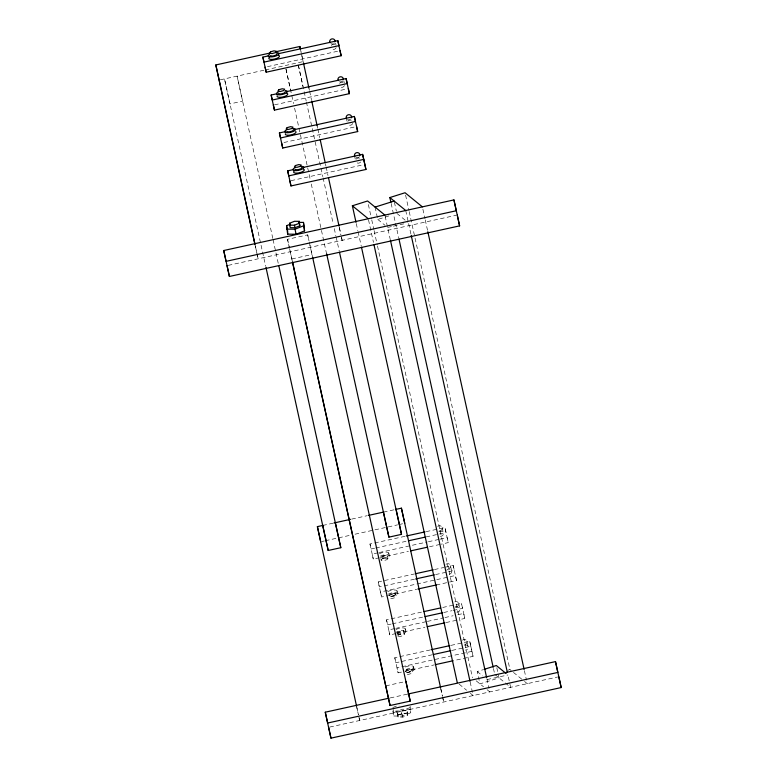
<?xml version="1.0" encoding="UTF-8"?>
<svg xmlns="http://www.w3.org/2000/svg" width="777" height="777" viewBox="0 0 777 777"><rect width="100%" height="100%" fill="white"/><g stroke="black" fill="none" stroke-linecap="round" stroke-linejoin="round"><path stroke-width="0.58" stroke-dasharray="3.88 2.91" d="M410.13 706.283L410.78 712.742L402.321 716.093L393.871 716.015L393.22 709.556M407.692 713.276L402.894 713.237L402.34 710.712L407.138 710.761L407.682 715.228L402.884 717.132L398.086 717.084L397.542 712.616L409.673 707.701L410.78 712.742M398.086 717.084L397.542 712.616M407.682 715.228L407.138 710.761M387.937 558.304L387.024 559.663L383.644 560.635L381.177 560.236L382.099 558.877L385.479 557.905L387.937 558.304L387.383 555.778L384.926 555.39L381.546 556.351L380.623 557.721L383.09 558.109L386.47 557.148L387.383 555.778M395.648 593.696L394.735 595.056L391.355 596.027L388.888 595.629L389.811 594.269L393.191 593.298L395.648 593.696L396.212 596.221L395.289 597.581L391.909 598.552L389.452 598.154L390.365 596.785L393.745 595.823L396.212 596.221M397.164 633.546L398.077 632.177L401.456 631.215L403.923 631.614L404.477 634.129L403.554 635.489L400.174 636.46L397.717 636.062L397.164 633.546L399.621 633.945L403.001 632.973L403.923 631.614M397.717 636.062L398.63 634.702L402.01 633.731L404.477 634.129M412.189 669.521L411.266 670.891L407.886 671.852L405.429 671.454L406.352 670.095L409.732 669.123L412.189 669.521L412.742 672.047L411.82 673.406L408.44 674.378L405.982 673.98L406.905 672.61L410.285 671.649L412.742 672.047M392.783 707.536L399.125 705.021M393.89 712.577L402.35 709.226L410.8 709.304M398.096 715.131L402.894 713.237M397.533 714.558L402.321 714.607L407.129 712.703M375.077 207.09L377.787 219.425L390.132 215.52M496.814 667.764L499.028 677.865L479.963 683.896L477.243 671.551L482.857 669.774M507.769 670.24L509.945 669.551L523.611 680.691M267.434 66.676L337.704 51.233M220.328 79.808L264.122 70.183M265.307 69.93L303.176 61.606L301.389 53.458M274.534 104.846L347.144 88.889M283.964 142.502L354.234 127.059M291.064 180.672L363.675 164.714M292.337 261.334L287.529 239.306L307.702 234.868L309.003 240.792M387.606 227.428L392.239 226.418M393.405 226.156L406.138 223.358M228.224 265.375L456.07 215.297M291.822 258.964L311.985 254.535L309.965 245.279M322.737 525.456L333.051 523.193M351.709 519.094L367.094 515.714M383.45 512.111L394.308 509.731M321.892 541.491L324.262 540.977M325.446 540.714L350.301 535.256M355.031 534.207L397.639 524.844M398.824 524.592L403.554 523.552M374.592 548.241L371.076 549.009L369.978 543.997L373.494 543.22M374.669 542.968L405.118 536.276M426.194 531.643L444.93 527.525L448.242 542.618L441.219 544.162M375.757 547.979L407.381 541.035M426.117 536.917L446.027 532.536L444.93 527.525M378.049 552.787L372.193 554.079L373.29 559.09L379.147 557.808M379.225 552.534L427.243 541.977M428.409 541.724L438.956 539.403M440.122 539.151L447.154 537.606L448.242 542.618M380.322 557.546L408.43 551.369M429.506 546.736L440.044 544.424M414.471 579.205L379.341 586.926L378.244 581.905L414.549 573.931M434.46 569.551L443.832 567.492M444.998 567.239L453.205 565.433L456.507 580.536L436.606 584.906M435.557 574.572L454.292 570.454L453.205 565.433M378.244 581.905L381.556 597.008L387.412 595.716M388.587 595.464L416.695 589.287M391.122 624.067L387.606 624.844L386.509 619.823L390.025 619.046M391.2 618.793L422.814 611.839M442.725 607.468L461.47 603.35L464.782 618.443L458.925 619.735M392.288 623.814L423.912 616.86M443.822 612.49L452.02 610.683M453.195 610.431L462.558 608.372L461.47 603.35M394.59 628.612L388.733 629.904L389.821 634.916L395.678 633.634M395.755 628.36L426.204 621.668M427.379 621.406L443.774 617.802M444.949 617.55L453.146 615.743M457.828 614.714L463.684 613.432L464.782 618.443M396.853 633.372L424.961 627.194M446.037 622.562L457.75 619.988M432.177 654.778L395.872 662.752L394.784 657.731L429.914 650.009M450.99 645.376L469.735 641.258L471.95 651.34L473.047 656.361L454.302 660.479M452.088 650.398L470.823 646.279L469.735 641.258M471.95 651.34L396.998 667.812L398.096 672.833L403.943 671.542M405.118 671.289L434.401 664.859M385.761 685.868L403.69 681.934M390.209 697.931L407.245 694.182M487.072 679.554L507.915 674.97M329.778 727.058L557.633 676.99M396.862 213.393L407.566 222.125M377.787 219.425L384.936 225.252M524.524 681.429L527.262 683.663L526.738 681.293M494.735 674.358L510.635 687.315L507.769 674.3M477.243 671.551L482.604 675.922M476.116 680.759L483.537 686.8M487.053 689.665L489.782 691.899L489.257 689.529M459.129 684.119L466.608 690.219M470.347 693.269L473.154 695.551L470.027 681.351M422.892 209.217L424.97 218.687M425.233 219.872L427.836 231.701M524.397 670.648L526.476 680.108M405.584 195.114L408.964 210.489M409.226 211.674L509.945 669.551M405.74 210.509L408.343 222.339M408.605 223.523L410.946 234.168M394.395 202.175L396.367 211.15M391.152 203.467L398.698 237.781M493.434 668.443L494.473 673.173M385.139 216.21L390.103 238.753M486.917 678.884L489.005 688.344M470.823 646.279L473.047 656.361M368.366 204.526L371.484 218.725M371.746 219.91L373.824 229.37M374.087 230.555L377.214 244.755M377.476 245.94L472.474 677.787M368.531 219.93L373.475 242.405M356.274 223.543L357.838 230.633M358.1 231.818L361.227 246.018M301.126 52.302L300.359 48.805L301.146 52.399M339.335 227.544L340.87 234.518M440.637 688.063L442.434 696.202M442.686 697.367L443.706 702.019L442.676 697.29M298.349 65.151L306.148 100.835M306.41 102.02L320.736 167.162M321.018 168.201L322.824 176.641M323.086 177.826L333.246 224.019M334.304 228.613L335.849 235.868M336.13 236.907L339.258 251.117M286.004 69.104L293.541 103.603M294.6 108.188L310.217 179.409M311.276 184.003L326.631 254.04M388.811 553.059L389.364 555.574M397.076 590.967L397.63 593.492M405.341 628.884L405.895 631.4M413.607 666.792L414.16 669.318M380.808 558.556L381.177 560.236M309.256 241.977L312.509 256.905M369.978 543.997L373.29 559.09M386.509 619.823L389.821 634.916M394.784 657.731L398.096 672.833M402.321 714.607L402.884 717.132M402.321 716.093L401.214 711.052L392.764 710.974L393.871 716.015M287.529 239.306L289.355 247.601M289.617 248.776L292.482 261.81M272.805 238.403L237.111 76.127L242.56 101.146L229.963 103.914L224.504 78.895L265.656 266.19M273.067 239.588L278.525 264.607M254.798 243.687L256.837 252.991M257.1 254.147L258.119 258.799L255.283 245.785M356.352 705.37L358.401 714.675M456.507 580.536L455.419 575.514L380.468 591.987L381.556 597.008M442.181 527.738L443.366 533.148A2.739 2.584 -12.3 0 1 439.831 536.217M445.959 564.345A2.739 2.584 -12.3 0 1 450.446 565.646L451.631 571.066M458.721 603.564L459.897 608.974A2.739 2.584 -12.3 0 1 456.361 612.043M462.49 640.17A2.739 2.584 -12.3 0 1 466.987 641.472L468.162 646.891A2.739 2.584 -12.3 0 1 465.326 650.067M335.557 43.017L336.023 45.183M343.822 80.925L344.289 83.09M346.493 118.939L346.969 121.105M354.759 156.847L355.235 159.013M440.87 689.005L442.414 696.105M301.398 53.584L303.205 61.869M308.887 87.908L309.401 90.278M309.625 91.191L311.46 99.747M317.142 125.787L317.657 128.156M317.89 129.069L319.726 137.626M325.398 163.665L325.913 166.035M326.146 166.948L327.981 175.505M339.306 227.321L340.86 234.421M298.319 65.054L303.03 86.665M285.965 68.959L290.676 90.569M307.702 234.868L308.955 240.656M356.837 707.468L358.391 714.568M336.179 47.601A2.739 2.584 -12.3 0 1 331.546 48.621M331.303 45.484A2.739 2.584 -12.3 0 1 335.081 44.658M334.693 42.803A2.739 2.584 -12.3 0 1 334.227 43.327M333.634 43.716A2.739 2.584 -12.3 0 1 330.905 43.638M379.39 553.787A5.478 1.845 -12.4 0 1 386.956 552.126A5.478 1.845 -12.4 0 1 387.519 554.671A5.478 1.845 -12.4 0 1 379.943 556.342A5.478 1.845 -12.4 0 1 387.509 554.642A5.478 1.845 -12.4 0 1 388.073 557.196A5.478 1.845 -12.4 0 1 380.497 558.857M438.869 531.847A2.739 2.584 -12.3 0 1 443.366 533.148M437.684 526.437A2.739 2.584 -12.3 0 1 442.094 527.408A2.739 2.584 -12.3 0 1 439.355 530.905M344.444 85.519A2.739 2.584 -12.3 0 1 339.811 86.538M339.568 83.401A2.739 2.584 -12.3 0 1 343.356 82.566M342.958 80.721A2.739 2.584 -12.3 0 1 339.17 81.546M387.655 591.695A5.478 1.845 -12.4 0 1 395.231 590.034A5.478 1.845 -12.4 0 1 395.784 592.589A5.478 1.845 -12.4 0 1 388.209 594.25M446.668 570.289A2.739 2.584 -12.3 0 1 450.456 569.454A2.739 2.584 -12.3 0 1 451.243 573.018A2.739 2.584 -12.3 0 1 447.455 573.853M450.446 565.646A2.739 2.584 -12.3 0 1 446.911 568.715M388.209 594.22A5.478 1.845 -12.4 0 1 395.415 592.521A5.478 1.845 -12.4 0 1 396.882 594.735A5.478 1.845 -12.4 0 1 389.937 596.814M352.709 123.426A2.739 2.584 -12.3 0 1 348.077 124.446M347.834 121.309A2.739 2.584 -12.3 0 1 351.622 120.484M351.223 118.628A2.739 2.584 -12.3 0 1 350.757 119.153M350.165 119.541A2.739 2.584 -12.3 0 1 347.436 119.464M395.92 629.613A5.478 1.845 -12.4 0 1 403.496 627.952A5.478 1.845 -12.4 0 1 404.05 630.506A5.478 1.845 -12.4 0 1 404.603 633.022A5.478 1.845 -12.4 0 1 397.028 634.683M455.4 607.682A2.739 2.584 -12.3 0 1 459.897 608.974M454.807 601.864A2.739 2.584 -12.3 0 1 458.77 603.894A2.739 2.584 -12.3 0 1 455.186 606.623M360.664 161.956A2.739 2.584 -12.3 0 1 356.342 162.364M356.099 159.227A2.739 2.584 -12.3 0 1 359.887 158.391M359.489 156.546A2.739 2.584 -12.3 0 1 355.701 157.372M405.235 666.996A5.478 1.845 -12.4 0 1 412.412 665.967A5.478 1.845 -12.4 0 1 411.995 668.599A5.478 1.845 -12.4 0 1 404.749 670.075A5.478 1.845 -12.4 0 1 411.946 668.356A5.478 1.845 -12.4 0 1 413.413 670.561A5.478 1.845 -12.4 0 1 406.468 672.639M464.257 645.201A2.739 2.584 -12.3 0 1 468.162 646.891M466.987 641.472A2.739 2.584 -12.3 0 1 463.451 644.541M342.152 240.336L341.122 235.684L342.152 240.336M359.683 720.483L358.653 715.831L359.683 720.483M396.474 632.167A5.478 1.845 -12.4 0 0 404.05 630.506A5.478 1.845 -12.4 0 0 396.474 632.128"/><path stroke-width="1.17" d="M298.64 222.368L303.467 222.416L304.565 230.886L296.095 234.236L287.655 234.159L286.558 225.68L289.734 224.427M287.655 234.159L287.665 230.72M289.656 225.145L289.666 223.203L294.464 221.299L299.252 221.348L299.796 225.816L294.998 227.71L290.209 227.671L289.656 225.145L294.444 225.194L299.242 223.29L299.252 221.348M304.565 230.886L303.467 222.416M276.952 53.778L276.039 55.138L272.659 56.109L270.192 55.711M285.227 91.686L284.304 93.055L280.924 94.017L278.467 93.629M293.492 129.604L292.57 130.963L289.19 131.935L286.732 131.536M301.758 167.511L300.835 168.881L297.455 169.842L294.998 169.454M286.548 229.118L294.988 229.196L303.457 225.845M356.021 222.358L352.37 205.788L367.579 200.981L384.897 215.093M390.889 202.292L389.85 197.552L405.06 192.745L422.367 206.857M375.077 207.09L394.143 201.058M483.974 669.424L496.318 665.52L506.128 673.523M254.798 243.687L215.821 64.947L270.26 52.982M276.185 51.68L299.854 46.484L300.359 48.805L299.854 46.484M278.098 53.759L337.83 40.637L338.927 45.658L263.966 62.131L262.879 57.109L268.735 55.818M262.879 57.109L266.19 72.203L341.142 55.74L340.044 50.719M286.363 91.676L346.095 78.545L347.193 83.566L272.241 100.039L271.144 95.017L277 93.735M271.144 95.017L274.456 110.12L349.407 93.648L348.31 88.627M294.638 129.584L354.361 116.463L355.458 121.484L280.507 137.956L279.409 132.935L285.266 131.643M279.409 132.935L282.721 148.038L357.673 131.566L356.575 126.544M302.904 167.502L362.626 154.38L363.723 159.392L288.772 175.864L287.675 170.843L293.531 169.561M287.675 170.843L290.986 185.946L365.938 169.473L362.626 154.38M223.718 250.515L453.933 199.922L459.615 225.874L229.4 276.466L223.718 250.515L226.078 261.344L456.293 210.752L453.933 199.922M356.585 706.283L317.385 526.631L323.3 525.33M333.955 522.989L350.524 519.347M368.279 515.452L383.663 512.072M395.493 509.469L401.408 508.168L404.739 523.29M265.938 267.23L328.195 550.475L340.802 547.707L335.343 522.688M326.651 253.885L388.908 537.14L401.515 534.362L396.056 509.343M406.284 536.013L425.029 531.895M408.547 540.773L424.951 537.169M410.771 550.854L427.165 547.251M415.724 573.669L433.294 569.813M415.646 578.952L434.382 574.834M417.861 589.024L436.606 584.906M423.989 611.586L440.384 607.983M425.087 616.608L442.647 612.742M427.301 626.68L444.871 622.824M431.089 649.757L449.825 645.638M433.352 654.516L450.922 650.66M435.567 664.597L453.137 660.741M407.915 694.036L555.487 661.606L557.847 672.435L327.641 723.028L325.272 712.198L389.024 698.183M292.599 262.519L390.054 705.526L410.217 701.097L405.934 681.439M325.272 712.198L330.963 738.15L561.179 687.558L558.818 676.728M389.85 197.552L405.74 210.509M352.37 205.788L368.269 218.745M555.487 661.606L561.179 687.558M427.836 231.701L524.135 669.463M411.208 235.353L507.245 671.93M398.96 238.966L493.172 667.258M390.365 239.938L486.655 677.699M337.83 40.637L341.142 55.74M346.095 78.545L349.407 93.648M354.361 116.463L357.673 131.566M363.723 159.392L365.938 169.473M373.99 244.774L470.027 681.351M361.48 247.203L457.264 682.594M339.51 252.302L401.515 534.362M312.645 257.381L410.217 701.097M299.242 223.29L299.796 225.816M294.444 225.194L294.998 227.71M294.988 229.196L296.095 234.236M289.666 223.203L290.219 225.719M286.558 225.68L287.004 227.7M292.482 261.81L390.054 705.526M278.797 265.647L340.802 547.707M215.821 64.947L255.021 244.6M317.385 526.631L320.707 541.754M457.255 215.044L459.615 225.874M401.408 508.168L440.608 687.82M303.438 62.782L308.887 87.908M311.723 100.932L317.142 125.787M320.211 139.724L325.145 162.48M328.467 177.603L339.054 226.136M383.45 512.111L388.908 537.14M265.093 67.191L266.19 72.203M273.358 105.099L274.456 110.12M281.624 143.017L282.721 148.038M289.889 180.924L290.986 185.946M322.737 525.456L328.195 550.475M328.603 727.321L330.963 738.15M227.039 265.637L229.4 276.466M278.574 55.342A5.478 1.845 -12.4 0 1 274.524 59.071A5.478 1.845 -12.4 0 1 269.298 57.381M329.963 42.657A2.739 2.584 -12.3 0 1 331.847 38.918A2.739 2.584 -12.3 0 1 335.13 41.521M275.913 52.593A5.478 1.845 -12.4 0 1 278.185 54.817A5.478 1.845 -12.4 0 1 270.435 56.886A5.478 1.845 -12.4 0 1 269.512 54.303M286.839 93.259A5.478 1.845 -12.4 0 1 283.488 96.814A5.478 1.845 -12.4 0 1 277.127 95.843M338.228 80.575A2.739 2.584 -12.3 0 1 340.112 76.826A2.739 2.584 -12.3 0 1 343.395 79.439M285.353 90.55A5.478 1.845 -12.4 0 1 285.586 93.289A5.478 1.845 -12.4 0 1 277.68 94.658A5.478 1.845 -12.4 0 1 278.826 91.686M295.736 131.488A5.478 1.845 -12.4 0 1 291.054 134.897A5.478 1.845 -12.4 0 1 285.392 133.761M346.493 118.483A2.739 2.584 -12.3 0 1 348.378 114.743A2.739 2.584 -12.3 0 1 351.66 117.346M292.443 128.419A5.478 1.845 -12.4 0 1 294.464 130.827A5.478 1.845 -12.4 0 1 286.257 132.634A5.478 1.845 -12.4 0 1 287.092 129.594M303.37 169.085A5.478 1.845 -12.4 0 1 299.32 172.805A5.478 1.845 -12.4 0 1 294.094 171.125M354.759 156.4A2.739 2.584 -12.3 0 1 356.653 152.661A2.739 2.584 -12.3 0 1 359.936 155.264M300.709 166.336A5.478 1.845 -12.4 0 1 302.729 168.745A5.478 1.845 -12.4 0 1 294.532 170.542A5.478 1.845 -12.4 0 1 295.357 167.511M270.561 51.826L269.638 53.195L272.105 53.584L275.485 52.622L276.398 51.253L273.941 50.864L270.561 51.826M278.826 89.743L277.904 91.103L280.371 91.501L283.751 90.53L284.664 89.17L282.206 88.772L278.826 89.743M287.092 127.651L286.179 129.021L288.636 129.409L292.016 128.448L292.939 127.078L290.472 126.69L287.092 127.651M295.367 165.569L294.444 166.929L296.901 167.327L300.281 166.356L301.204 164.996L298.747 164.598L295.367 165.569"/></g></svg>
